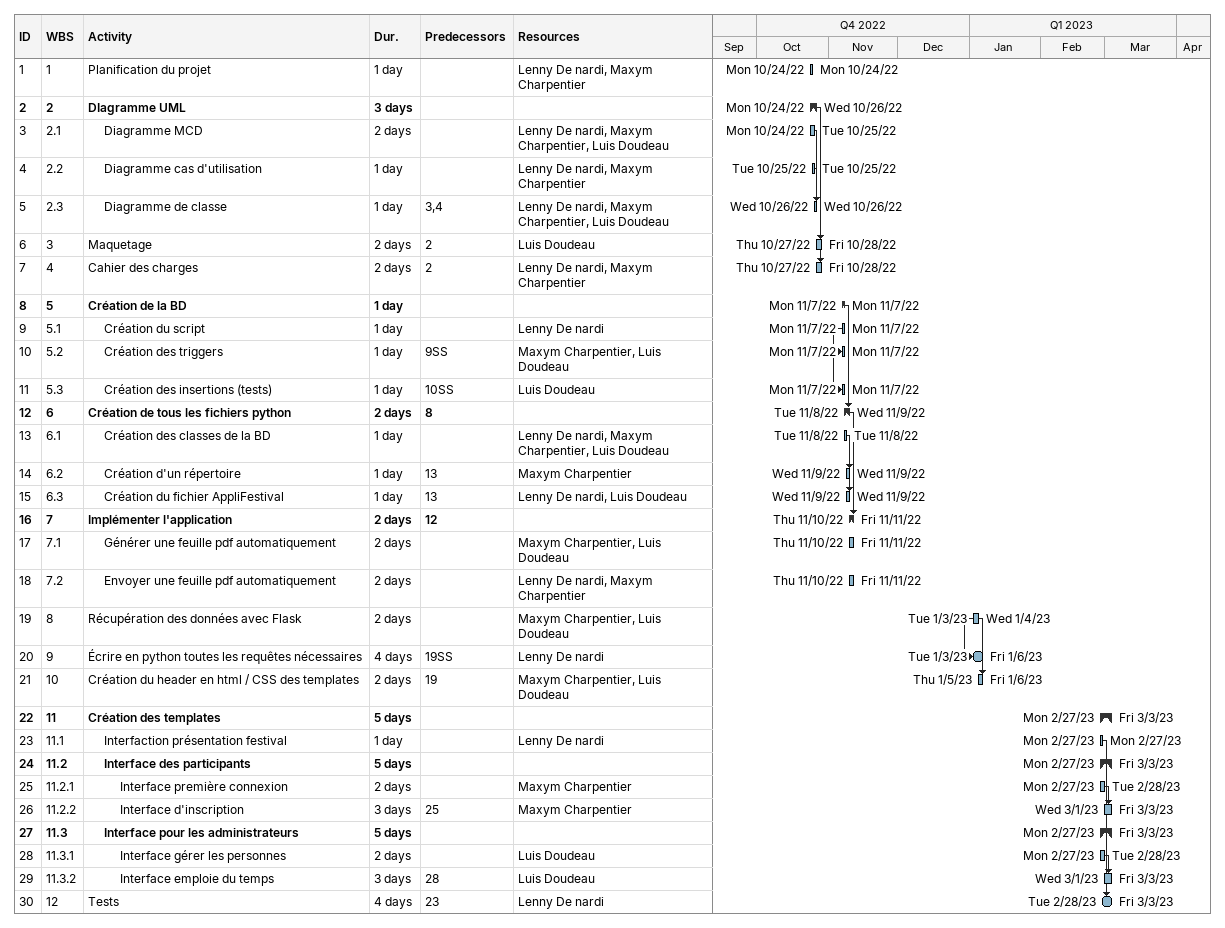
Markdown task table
| ID | WBS | Task | Duration | Start | Finish | Predecessors | Resources |
|---|---|---|---|---|---|---|---|
| 1 | 1 | Planification du projet | 1d | 2022-10-24 | 2022-10-24 |  | Lenny De nardi, Maxym Charpentier |
| 2 | 2 | **DIagramme UML** | 3d | 2022-10-24 | 2022-10-26 |  |  |
| 3 | 2.1 | Diagramme MCD | 2d | 2022-10-24 | 2022-10-25 |  | Lenny De nardi, Maxym Charpentier, Luis Doudeau |
| 4 | 2.2 | Diagramme cas d'utilisation | 1d | 2022-10-25 | 2022-10-25 |  | Lenny De nardi, Maxym Charpentier |
| 5 | 2.3 | Diagramme de classe | 1d | 2022-10-26 | 2022-10-26 | 3, 4 | Lenny De nardi, Maxym Charpentier, Luis Doudeau |
| 6 | 3 | Maquetage | 2d | 2022-10-27 | 2022-10-28 | 2 | Luis Doudeau |
| 7 | 4 | Cahier des charges | 2d | 2022-10-27 | 2022-10-28 | 2 | Lenny De nardi, Maxym Charpentier |
| 8 | 5 | **Création de la BD** | 1d | 2022-11-07 | 2022-11-07 |  |  |
| 9 | 5.1 | Création du script | 1d | 2022-11-07 | 2022-11-07 |  | Lenny De nardi |
| 10 | 5.2 | Création des triggers | 1d | 2022-11-07 | 2022-11-07 | 9SS | Maxym Charpentier, Luis Doudeau |
| 11 | 5.3 | Création des insertions (tests) | 1d | 2022-11-07 | 2022-11-07 | 10SS | Luis Doudeau |
| 12 | 6 | **Création de tous les fichiers python** | 2d | 2022-11-08 | 2022-11-09 | 8 |  |
| 13 | 6.1 | Création des classes de la BD | 1d | 2022-11-08 | 2022-11-08 |  | Lenny De nardi, Maxym Charpentier, Luis Doudeau |
| 14 | 6.2 | Création d'un répertoire | 1d | 2022-11-09 | 2022-11-09 | 13 | Maxym Charpentier |
| 15 | 6.3 | Création du fichier AppliFestival | 1d | 2022-11-09 | 2022-11-09 | 13 | Lenny De nardi, Luis Doudeau |
| 16 | 7 | **Implémenter l'application** | 2d | 2022-11-10 | 2022-11-11 | 12 |  |
| 17 | 7.1 | Générer une feuille pdf automatiquement | 2d | 2022-11-10 | 2022-11-11 |  | Maxym Charpentier, Luis Doudeau |
| 18 | 7.2 | Envoyer une feuille pdf automatiquement | 2d | 2022-11-10 | 2022-11-11 |  | Lenny De nardi, Maxym Charpentier |
| 19 | 8 | Récupération des données avec Flask | 2d | 2023-01-03 | 2023-01-04 |  | Maxym Charpentier, Luis Doudeau |
| 20 | 9 | Écrire en python toutes les requêtes nécessaires | 4d | 2023-01-03 | 2023-01-06 | 19SS | Lenny De nardi |
| 21 | 10 | Création du header en html / CSS des templates | 2d | 2023-01-05 | 2023-01-06 | 19 | Maxym Charpentier, Luis Doudeau |
| 22 | 11 | **Création des templates** | 5d | 2023-02-27 | 2023-03-03 |  |  |
| 23 | 11.1 | Interfaction présentation festival | 1d | 2023-02-27 | 2023-02-27 |  | Lenny De nardi |
| 24 | 11.2 | **Interface des participants** | 5d | 2023-02-27 | 2023-03-03 |  |  |
| 25 | 11.2.1 | Interface première connexion | 2d | 2023-02-27 | 2023-02-28 |  | Maxym Charpentier |
| 26 | 11.2.2 | Interface d'inscription | 3d | 2023-03-01 | 2023-03-03 | 25 | Maxym Charpentier |
| 27 | 11.3 | **Interface pour les administrateurs** | 5d | 2023-02-27 | 2023-03-03 |  |  |
| 28 | 11.3.1 | Interface gérer les personnes | 2d | 2023-02-27 | 2023-02-28 |  | Luis Doudeau |
| 29 | 11.3.2 | Interface emploie du temps | 3d | 2023-03-01 | 2023-03-03 | 28 | Luis Doudeau |
| 30 | 12 | Tests | 4d | 2023-02-28 | 2023-03-03 | 23 | Lenny De nardi |
